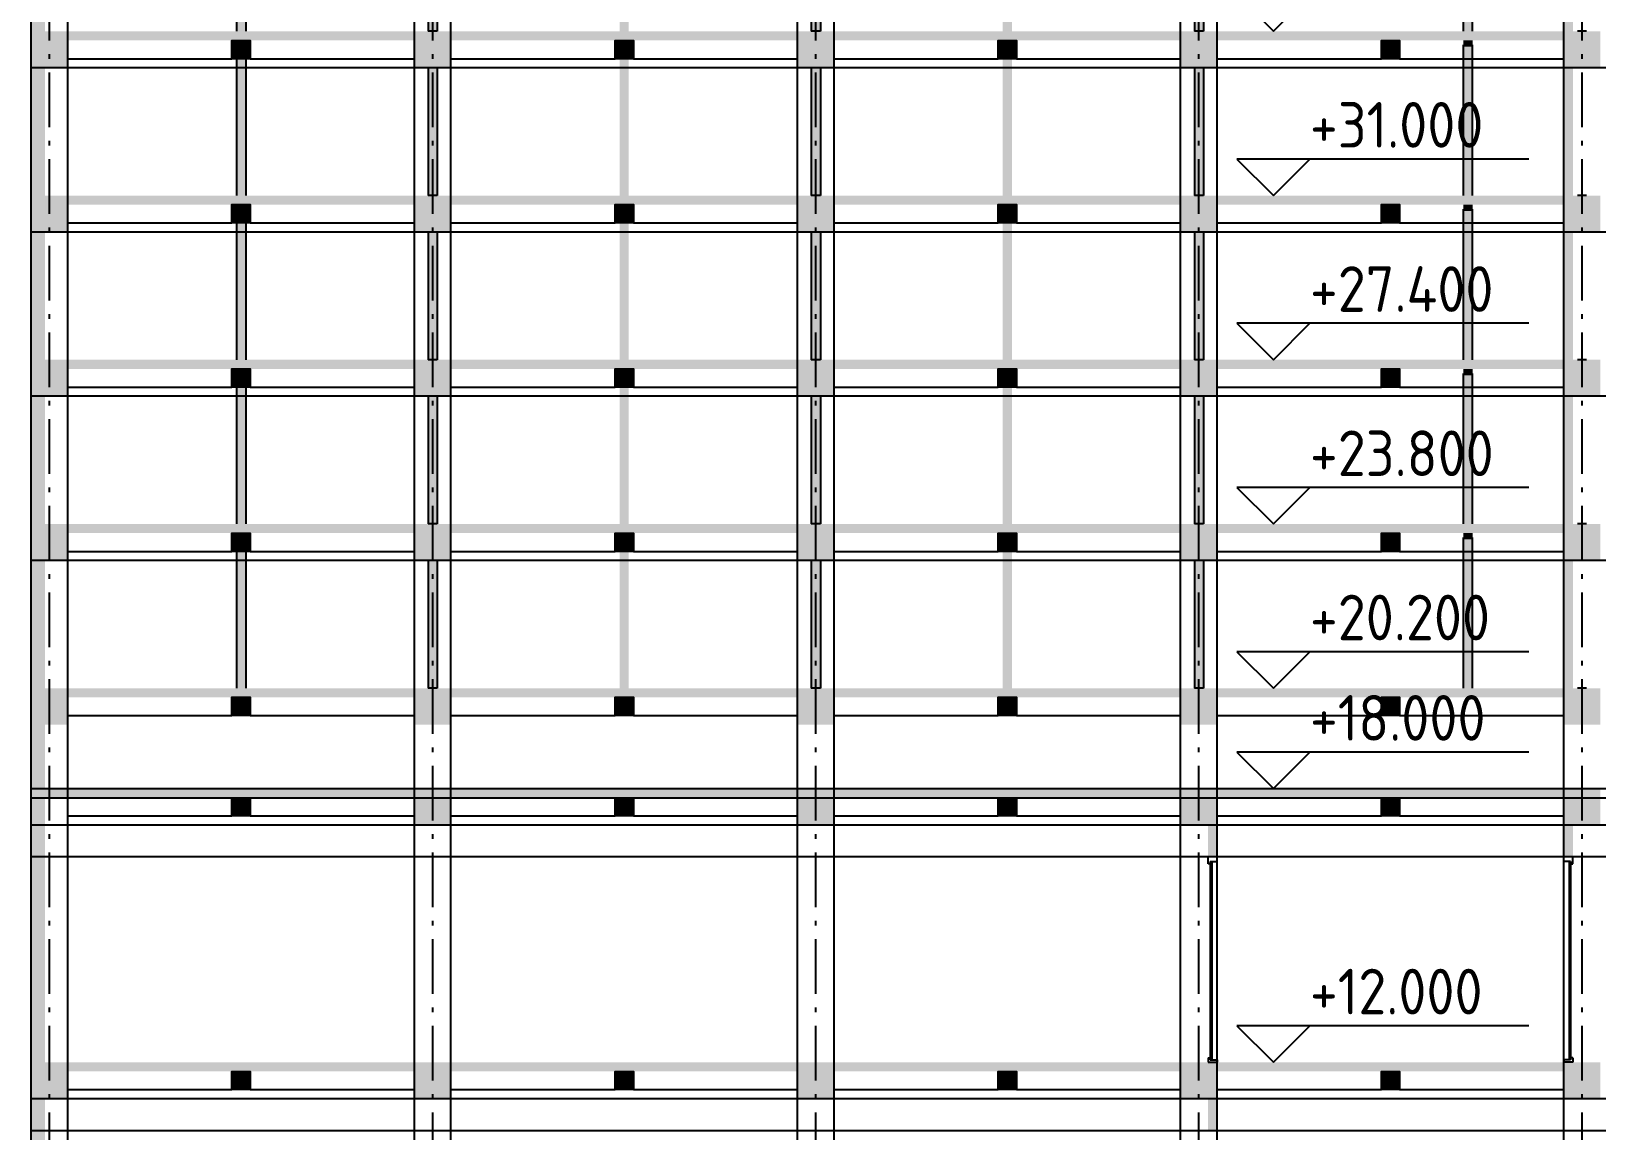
# Model space of a CAD drawing. Header units: inches. Extents: x -310 to 1074, y -19 to 138.
# Drawn here: x 182.26 to 216.58, y 10.5 to 34.6 of the extents above; entities that cross this region are included whole.
import ezdxf

# ---------------------------------------------------------------- set-up
doc = ezdxf.new("R2010")
doc.units = ezdxf.units.IN
doc.header["$MEASUREMENT"] = 0
doc.linetypes.add('ACAD_ISO10W100', pattern=[18, 12, -3, 0, -3])
for name, color, linetype in [('axis', 1, 'ACAD_ISO10W100'), ('column', 2, 'Continuous'), ('cutglass', 4, 'Continuous'), ('hatch', 11, 'Continuous'), ('oncut', 6, 'Continuous'), ('seeline', 214, 'Continuous'), ('text', 7, 'ACAD_ISO10W100')]:
    doc.layers.add(name, color=color, linetype=linetype)
doc.styles.add('Annotative', font='Arial.ttf')

msp = doc.modelspace()

# ---------------------------------------------------------------- hatches: boundary and pattern name
at = {"layer": 'hatch'}
h = msp.add_hatch(color=256, dxfattribs=at)
h.dxf.hatch_style = 1
h.paths.add_polyline_path([(182.5586, 77.8), (182.2586, 77.8), (182.2586, -9), (182.5586, -9)])
h = msp.add_hatch(color=256, dxfattribs=at)
h.dxf.hatch_style = 1
h.paths.add_polyline_path([(213.8586, 37.9), (213.6586, 37.9), (213.6586, 34.6), (213.8586, 34.6)])
h = msp.add_hatch(color=256, dxfattribs=at)
h.dxf.hatch_style = 1
h.paths.add_polyline_path([(186.9586, 37.6), (186.7586, 37.6), (186.7586, 34.6), (186.9586, 34.6)])
h = msp.add_hatch(color=256, dxfattribs=at)
h.dxf.hatch_style = 1
h.paths.add_polyline_path([(195.3586, 37.6), (195.1586, 37.6), (195.1586, 34.6), (195.3586, 34.6)])
h = msp.add_hatch(color=256, dxfattribs=at)
h.dxf.hatch_style = 1
h.paths.add_polyline_path([(203.7586, 37.6), (203.5586, 37.6), (203.5586, 34.6), (203.7586, 34.6)])
h = msp.add_hatch(color=256, dxfattribs=at)
h.dxf.hatch_style = 1
h.paths.add_polyline_path([(191.1586, 37.4), (190.9586, 37.4), (190.9586, 34.6), (191.1586, 34.6)])
h = msp.add_hatch(color=256, dxfattribs=at)
h.dxf.hatch_style = 1
h.paths.add_polyline_path([(199.5586, 37.4), (199.3586, 37.4), (199.3586, 34.6), (199.5586, 34.6)])
h = msp.add_hatch(color=256, dxfattribs=at)
h.dxf.hatch_style = 1
h.paths.add_polyline_path([(207.9586, 37.4), (207.7586, 37.4), (207.7586, 34.6), (207.9586, 34.6)])
h = msp.add_hatch(color=256, dxfattribs=at)
h.dxf.hatch_style = 1
h.paths.add_polyline_path([(216.0586, 37.4), (215.8586, 37.4), (215.8586, 34.6), (216.0586, 34.6)])
h = msp.add_hatch(color=256, dxfattribs=at)
h.dxf.hatch_style = 1
h.paths.add_polyline_path([(183.0586, 34.6), (182.2586, 34.6), (182.2586, 33.8), (183.0586, 33.8)])
h = msp.add_hatch(color=256, dxfattribs=at)
h.dxf.hatch_style = 1
h.paths.add_polyline_path([(190.6586, 34.6), (183.0586, 34.6), (183.0586, 34.4), (190.6586, 34.4)])
h = msp.add_hatch(color=256, dxfattribs=at)
h.dxf.hatch_style = 1
h.paths.add_polyline_path([(187.0586, 34.4), (186.6586, 34.4), (186.6586, 34), (187.0586, 34)])
h = msp.add_hatch(color=256, dxfattribs=at)
h.dxf.hatch_style = 1
h.paths.add_polyline_path([(191.4586, 34.6), (190.6586, 34.6), (190.6586, 33.8), (191.4586, 33.8)])
h = msp.add_hatch(color=256, dxfattribs=at)
h.dxf.hatch_style = 1
h.paths.add_polyline_path([(199.0586, 34.6), (191.4586, 34.6), (191.4586, 34.4), (199.0586, 34.4)])
h = msp.add_hatch(color=256, dxfattribs=at)
h.dxf.hatch_style = 1
h.paths.add_polyline_path([(195.4586, 34.4), (195.0586, 34.4), (195.0586, 34), (195.4586, 34)])
h = msp.add_hatch(color=256, dxfattribs=at)
h.dxf.hatch_style = 1
h.paths.add_polyline_path([(199.8586, 34.6), (199.0586, 34.6), (199.0586, 33.8), (199.8586, 33.8)])
h = msp.add_hatch(color=256, dxfattribs=at)
h.dxf.hatch_style = 1
h.paths.add_polyline_path([(207.4586, 34.6), (199.8586, 34.6), (199.8586, 34.4), (207.4586, 34.4)])
h = msp.add_hatch(color=256, dxfattribs=at)
h.dxf.hatch_style = 1
h.paths.add_polyline_path([(203.8586, 34.4), (203.4586, 34.4), (203.4586, 34), (203.8586, 34)])
h = msp.add_hatch(color=256, dxfattribs=at)
h.dxf.hatch_style = 1
h.paths.add_polyline_path([(208.2586, 34.6), (207.4586, 34.6), (207.4586, 33.8), (208.2586, 33.8)])
h = msp.add_hatch(color=256, dxfattribs=at)
h.dxf.hatch_style = 1
h.paths.add_polyline_path([(215.8586, 34.6), (208.2586, 34.6), (208.2586, 34.4), (215.8586, 34.4)])
h = msp.add_hatch(color=256, dxfattribs=at)
h.dxf.hatch_style = 1
h.paths.add_polyline_path([(212.2586, 34.4), (211.8586, 34.4), (211.8586, 34), (212.2586, 34)])
h = msp.add_hatch(color=256, dxfattribs=at)
h.dxf.hatch_style = 1
h.paths.add_polyline_path([(213.8586, 34.4), (213.6586, 34.4), (213.6586, 34.2611), (213.8586, 34.2611)])
h = msp.add_hatch(color=256, dxfattribs=at)
h.dxf.hatch_style = 1
h.paths.add_polyline_path([(216.6586, 34.6), (215.8586, 34.6), (215.8586, 33.8), (216.6586, 33.8)])
h = msp.add_hatch(color=256, dxfattribs=at)
h.dxf.hatch_style = 1
h.paths.add_polyline_path([(186.9586, 34), (186.7586, 34), (186.7586, 31), (186.9586, 31)])
h = msp.add_hatch(color=256, dxfattribs=at)
h.dxf.hatch_style = 1
h.paths.add_polyline_path([(195.3586, 34), (195.1586, 34), (195.1586, 31), (195.3586, 31)])
h = msp.add_hatch(color=256, dxfattribs=at)
h.dxf.hatch_style = 1
h.paths.add_polyline_path([(203.7586, 34), (203.5586, 34), (203.5586, 31), (203.7586, 31)])
h = msp.add_hatch(color=256, dxfattribs=at)
h.dxf.hatch_style = 1
h.paths.add_polyline_path([(213.8586, 34.3), (213.6586, 34.3), (213.6586, 31), (213.8586, 31)])
h = msp.add_hatch(color=256, dxfattribs=at)
h.dxf.hatch_style = 1
h.paths.add_polyline_path([(191.1586, 33.8), (190.9586, 33.8), (190.9586, 31), (191.1586, 31)])
h = msp.add_hatch(color=256, dxfattribs=at)
h.dxf.hatch_style = 1
h.paths.add_polyline_path([(199.5586, 33.8), (199.3586, 33.8), (199.3586, 31), (199.5586, 31)])
h = msp.add_hatch(color=256, dxfattribs=at)
h.dxf.hatch_style = 1
h.paths.add_polyline_path([(207.9586, 33.8), (207.7586, 33.8), (207.7586, 31), (207.9586, 31)])
h = msp.add_hatch(color=256, dxfattribs=at)
h.dxf.hatch_style = 1
h.paths.add_polyline_path([(216.0586, 33.8), (215.8586, 33.8), (215.8586, 31), (216.0586, 31)])
h = msp.add_hatch(color=256, dxfattribs=at)
h.dxf.hatch_style = 1
h.paths.add_polyline_path([(183.0586, 31), (182.2586, 31), (182.2586, 30.2), (183.0586, 30.2)])
h = msp.add_hatch(color=256, dxfattribs=at)
h.dxf.hatch_style = 1
h.paths.add_polyline_path([(190.6586, 31), (183.0586, 31), (183.0586, 30.8), (190.6586, 30.8)])
h = msp.add_hatch(color=256, dxfattribs=at)
h.dxf.hatch_style = 1
h.paths.add_polyline_path([(191.4586, 31), (190.6586, 31), (190.6586, 30.2), (191.4586, 30.2)])
h = msp.add_hatch(color=256, dxfattribs=at)
h.dxf.hatch_style = 1
h.paths.add_polyline_path([(199.0586, 31), (191.4586, 31), (191.4586, 30.8), (199.0586, 30.8)])
h = msp.add_hatch(color=256, dxfattribs=at)
h.dxf.hatch_style = 1
h.paths.add_polyline_path([(199.8586, 31), (199.0586, 31), (199.0586, 30.2), (199.8586, 30.2)])
h = msp.add_hatch(color=256, dxfattribs=at)
h.dxf.hatch_style = 1
h.paths.add_polyline_path([(207.4586, 31), (199.8586, 31), (199.8586, 30.8), (207.4586, 30.8)])
h = msp.add_hatch(color=256, dxfattribs=at)
h.dxf.hatch_style = 1
h.paths.add_polyline_path([(208.2586, 31), (207.4586, 31), (207.4586, 30.2), (208.2586, 30.2)])
h = msp.add_hatch(color=256, dxfattribs=at)
h.dxf.hatch_style = 1
h.paths.add_polyline_path([(215.8586, 31), (208.2586, 31), (208.2586, 30.8), (215.8586, 30.8)])
h = msp.add_hatch(color=256, dxfattribs=at)
h.dxf.hatch_style = 1
h.paths.add_polyline_path([(216.6586, 31), (215.8586, 31), (215.8586, 30.2), (216.6586, 30.2)])
h = msp.add_hatch(color=256, dxfattribs=at)
h.dxf.hatch_style = 1
h.paths.add_polyline_path([(187.0586, 30.8), (186.6586, 30.8), (186.6586, 30.4), (187.0586, 30.4)])
h = msp.add_hatch(color=256, dxfattribs=at)
h.dxf.hatch_style = 1
h.paths.add_polyline_path([(195.4586, 30.8), (195.0586, 30.8), (195.0586, 30.4), (195.4586, 30.4)])
h = msp.add_hatch(color=256, dxfattribs=at)
h.dxf.hatch_style = 1
h.paths.add_polyline_path([(203.8586, 30.8), (203.4586, 30.8), (203.4586, 30.4), (203.8586, 30.4)])
h = msp.add_hatch(color=256, dxfattribs=at)
h.dxf.hatch_style = 1
h.paths.add_polyline_path([(212.2586, 30.8), (211.8586, 30.8), (211.8586, 30.4), (212.2586, 30.4)])
h = msp.add_hatch(color=256, dxfattribs=at)
h.dxf.hatch_style = 1
h.paths.add_polyline_path([(213.8586, 30.8), (213.6586, 30.8), (213.6586, 30.6611), (213.8586, 30.6611)])
h = msp.add_hatch(color=256, dxfattribs=at)
h.dxf.hatch_style = 1
h.paths.add_polyline_path([(213.8586, 30.7), (213.6586, 30.7), (213.6586, 27.4), (213.8586, 27.4)])
h = msp.add_hatch(color=256, dxfattribs=at)
h.dxf.hatch_style = 1
h.paths.add_polyline_path([(186.9586, 30.4), (186.7586, 30.4), (186.7586, 27.4), (186.9586, 27.4)])
h = msp.add_hatch(color=256, dxfattribs=at)
h.dxf.hatch_style = 1
h.paths.add_polyline_path([(195.3586, 30.4), (195.1586, 30.4), (195.1586, 27.4), (195.3586, 27.4)])
h = msp.add_hatch(color=256, dxfattribs=at)
h.dxf.hatch_style = 1
h.paths.add_polyline_path([(203.7586, 30.4), (203.5586, 30.4), (203.5586, 27.4), (203.7586, 27.4)])
h = msp.add_hatch(color=256, dxfattribs=at)
h.dxf.hatch_style = 1
h.paths.add_polyline_path([(191.1586, 30.2), (190.9586, 30.2), (190.9586, 27.4), (191.1586, 27.4)])
h = msp.add_hatch(color=256, dxfattribs=at)
h.dxf.hatch_style = 1
h.paths.add_polyline_path([(199.5586, 30.2), (199.3586, 30.2), (199.3586, 27.4), (199.5586, 27.4)])
h = msp.add_hatch(color=256, dxfattribs=at)
h.dxf.hatch_style = 1
h.paths.add_polyline_path([(207.9586, 30.2), (207.7586, 30.2), (207.7586, 27.4), (207.9586, 27.4)])
h = msp.add_hatch(color=256, dxfattribs=at)
h.dxf.hatch_style = 1
h.paths.add_polyline_path([(216.0586, 30.2), (215.8586, 30.2), (215.8586, 27.4), (216.0586, 27.4)])
h = msp.add_hatch(color=256, dxfattribs=at)
h.dxf.hatch_style = 1
h.paths.add_polyline_path([(183.0586, 27.4), (182.2586, 27.4), (182.2586, 26.6), (183.0586, 26.6)])
h = msp.add_hatch(color=256, dxfattribs=at)
h.dxf.hatch_style = 1
h.paths.add_polyline_path([(190.6586, 27.4), (183.0586, 27.4), (183.0586, 27.2), (190.6586, 27.2)])
h = msp.add_hatch(color=256, dxfattribs=at)
h.dxf.hatch_style = 1
h.paths.add_polyline_path([(187.0586, 27.2), (186.6586, 27.2), (186.6586, 26.8), (187.0586, 26.8)])
h = msp.add_hatch(color=256, dxfattribs=at)
h.dxf.hatch_style = 1
h.paths.add_polyline_path([(191.4586, 27.4), (190.6586, 27.4), (190.6586, 26.6), (191.4586, 26.6)])
h = msp.add_hatch(color=256, dxfattribs=at)
h.dxf.hatch_style = 1
h.paths.add_polyline_path([(199.0586, 27.4), (191.4586, 27.4), (191.4586, 27.2), (199.0586, 27.2)])
h = msp.add_hatch(color=256, dxfattribs=at)
h.dxf.hatch_style = 1
h.paths.add_polyline_path([(195.4586, 27.2), (195.0586, 27.2), (195.0586, 26.8), (195.4586, 26.8)])
h = msp.add_hatch(color=256, dxfattribs=at)
h.dxf.hatch_style = 1
h.paths.add_polyline_path([(199.8586, 27.4), (199.0586, 27.4), (199.0586, 26.6), (199.8586, 26.6)])
h = msp.add_hatch(color=256, dxfattribs=at)
h.dxf.hatch_style = 1
h.paths.add_polyline_path([(207.4586, 27.4), (199.8586, 27.4), (199.8586, 27.2), (207.4586, 27.2)])
h = msp.add_hatch(color=256, dxfattribs=at)
h.dxf.hatch_style = 1
h.paths.add_polyline_path([(203.8586, 27.2), (203.4586, 27.2), (203.4586, 26.8), (203.8586, 26.8)])
h = msp.add_hatch(color=256, dxfattribs=at)
h.dxf.hatch_style = 1
h.paths.add_polyline_path([(208.2586, 27.4), (207.4586, 27.4), (207.4586, 26.6), (208.2586, 26.6)])
h = msp.add_hatch(color=256, dxfattribs=at)
h.dxf.hatch_style = 1
h.paths.add_polyline_path([(215.8586, 27.4), (208.2586, 27.4), (208.2586, 27.2), (215.8586, 27.2)])
h = msp.add_hatch(color=256, dxfattribs=at)
h.dxf.hatch_style = 1
h.paths.add_polyline_path([(212.2586, 27.2), (211.8586, 27.2), (211.8586, 26.8), (212.2586, 26.8)])
h = msp.add_hatch(color=256, dxfattribs=at)
h.dxf.hatch_style = 1
h.paths.add_polyline_path([(213.8586, 27.2), (213.6586, 27.2), (213.6586, 27.0611), (213.8586, 27.0611)])
h = msp.add_hatch(color=256, dxfattribs=at)
h.dxf.hatch_style = 1
h.paths.add_polyline_path([(216.6586, 27.4), (215.8586, 27.4), (215.8586, 26.6), (216.6586, 26.6)])
h = msp.add_hatch(color=256, dxfattribs=at)
h.dxf.hatch_style = 1
h.paths.add_polyline_path([(186.9586, 26.8), (186.7586, 26.8), (186.7586, 23.8), (186.9586, 23.8)])
h = msp.add_hatch(color=256, dxfattribs=at)
h.dxf.hatch_style = 1
h.paths.add_polyline_path([(195.3586, 26.8), (195.1586, 26.8), (195.1586, 23.8), (195.3586, 23.8)])
h = msp.add_hatch(color=256, dxfattribs=at)
h.dxf.hatch_style = 1
h.paths.add_polyline_path([(203.7586, 26.8), (203.5586, 26.8), (203.5586, 23.8), (203.7586, 23.8)])
h = msp.add_hatch(color=256, dxfattribs=at)
h.dxf.hatch_style = 1
h.paths.add_polyline_path([(213.8586, 27.1), (213.6586, 27.1), (213.6586, 23.8), (213.8586, 23.8)])
h = msp.add_hatch(color=256, dxfattribs=at)
h.dxf.hatch_style = 1
h.paths.add_polyline_path([(191.1586, 26.6), (190.9586, 26.6), (190.9586, 23.8), (191.1586, 23.8)])
h = msp.add_hatch(color=256, dxfattribs=at)
h.dxf.hatch_style = 1
h.paths.add_polyline_path([(199.5586, 26.6), (199.3586, 26.6), (199.3586, 23.8), (199.5586, 23.8)])
h = msp.add_hatch(color=256, dxfattribs=at)
h.dxf.hatch_style = 1
h.paths.add_polyline_path([(207.9586, 26.6), (207.7586, 26.6), (207.7586, 23.8), (207.9586, 23.8)])
h = msp.add_hatch(color=256, dxfattribs=at)
h.dxf.hatch_style = 1
h.paths.add_polyline_path([(216.0586, 26.6), (215.8586, 26.6), (215.8586, 23.8), (216.0586, 23.8)])
h = msp.add_hatch(color=256, dxfattribs=at)
h.dxf.hatch_style = 1
h.paths.add_polyline_path([(183.0586, 23.8), (182.2586, 23.8), (182.2586, 23), (183.0586, 23)])
h = msp.add_hatch(color=256, dxfattribs=at)
h.dxf.hatch_style = 1
h.paths.add_polyline_path([(190.6586, 23.8), (183.0586, 23.8), (183.0586, 23.6), (190.6586, 23.6)])
h = msp.add_hatch(color=256, dxfattribs=at)
h.dxf.hatch_style = 1
h.paths.add_polyline_path([(191.4586, 23.8), (190.6586, 23.8), (190.6586, 23), (191.4586, 23)])
h = msp.add_hatch(color=256, dxfattribs=at)
h.dxf.hatch_style = 1
h.paths.add_polyline_path([(199.0586, 23.8), (191.4586, 23.8), (191.4586, 23.6), (199.0586, 23.6)])
h = msp.add_hatch(color=256, dxfattribs=at)
h.dxf.hatch_style = 1
h.paths.add_polyline_path([(199.8586, 23.8), (199.0586, 23.8), (199.0586, 23), (199.8586, 23)])
h = msp.add_hatch(color=256, dxfattribs=at)
h.dxf.hatch_style = 1
h.paths.add_polyline_path([(207.4586, 23.8), (199.8586, 23.8), (199.8586, 23.6), (207.4586, 23.6)])
h = msp.add_hatch(color=256, dxfattribs=at)
h.dxf.hatch_style = 1
h.paths.add_polyline_path([(208.2586, 23.8), (207.4586, 23.8), (207.4586, 23), (208.2586, 23)])
h = msp.add_hatch(color=256, dxfattribs=at)
h.dxf.hatch_style = 1
h.paths.add_polyline_path([(215.8586, 23.8), (208.2586, 23.8), (208.2586, 23.6), (215.8586, 23.6)])
h = msp.add_hatch(color=256, dxfattribs=at)
h.dxf.hatch_style = 1
h.paths.add_polyline_path([(216.6586, 23.8), (215.8586, 23.8), (215.8586, 23), (216.6586, 23)])
h = msp.add_hatch(color=256, dxfattribs=at)
h.dxf.hatch_style = 1
h.paths.add_polyline_path([(187.0586, 23.6), (186.6586, 23.6), (186.6586, 23.2), (187.0586, 23.2)])
h = msp.add_hatch(color=256, dxfattribs=at)
h.dxf.hatch_style = 1
h.paths.add_polyline_path([(195.4586, 23.6), (195.0586, 23.6), (195.0586, 23.2), (195.4586, 23.2)])
h = msp.add_hatch(color=256, dxfattribs=at)
h.dxf.hatch_style = 1
h.paths.add_polyline_path([(203.8586, 23.6), (203.4586, 23.6), (203.4586, 23.2), (203.8586, 23.2)])
h = msp.add_hatch(color=256, dxfattribs=at)
h.dxf.hatch_style = 1
h.paths.add_polyline_path([(212.2586, 23.6), (211.8586, 23.6), (211.8586, 23.2), (212.2586, 23.2)])
h = msp.add_hatch(color=256, dxfattribs=at)
h.dxf.hatch_style = 1
h.paths.add_polyline_path([(213.8586, 23.6), (213.6586, 23.6), (213.6586, 23.4611), (213.8586, 23.4611)])
h = msp.add_hatch(color=256, dxfattribs=at)
h.dxf.hatch_style = 1
h.paths.add_polyline_path([(213.8586, 23.5), (213.6586, 23.5), (213.6586, 20.2), (213.8586, 20.2)])
h = msp.add_hatch(color=256, dxfattribs=at)
h.dxf.hatch_style = 1
h.paths.add_polyline_path([(186.9586, 23.2), (186.7586, 23.2), (186.7586, 20.2), (186.9586, 20.2)])
h = msp.add_hatch(color=256, dxfattribs=at)
h.dxf.hatch_style = 1
h.paths.add_polyline_path([(191.1586, 23), (190.9586, 23), (190.9586, 20.2), (191.1586, 20.2)])
h = msp.add_hatch(color=256, dxfattribs=at)
h.dxf.hatch_style = 1
h.paths.add_polyline_path([(195.3586, 23.2), (195.1586, 23.2), (195.1586, 20.2), (195.3586, 20.2)])
h = msp.add_hatch(color=256, dxfattribs=at)
h.dxf.hatch_style = 1
h.paths.add_polyline_path([(199.5586, 23), (199.3586, 23), (199.3586, 20.2), (199.5586, 20.2)])
h = msp.add_hatch(color=256, dxfattribs=at)
h.dxf.hatch_style = 1
h.paths.add_polyline_path([(203.7586, 23.2), (203.5586, 23.2), (203.5586, 20.2), (203.7586, 20.2)])
h = msp.add_hatch(color=256, dxfattribs=at)
h.dxf.hatch_style = 1
h.paths.add_polyline_path([(207.9586, 23), (207.7586, 23), (207.7586, 20.2), (207.9586, 20.2)])
h = msp.add_hatch(color=256, dxfattribs=at)
h.dxf.hatch_style = 1
h.paths.add_polyline_path([(216.0586, 23), (215.8586, 23), (215.8586, 20.2), (216.0586, 20.2)])
h = msp.add_hatch(color=256, dxfattribs=at)
h.dxf.hatch_style = 1
h.paths.add_polyline_path([(183.0586, 20.2), (182.2586, 20.2), (182.2586, 19.4), (183.0586, 19.4)])
h = msp.add_hatch(color=256, dxfattribs=at)
h.dxf.hatch_style = 1
h.paths.add_polyline_path([(190.6586, 20.2), (183.0586, 20.2), (183.0586, 20), (190.6586, 20)])
h = msp.add_hatch(color=256, dxfattribs=at)
h.dxf.hatch_style = 1
h.paths.add_polyline_path([(187.0586, 20), (186.6586, 20), (186.6586, 19.6), (187.0586, 19.6)])
h = msp.add_hatch(color=256, dxfattribs=at)
h.dxf.hatch_style = 1
h.paths.add_polyline_path([(191.4586, 20.2), (190.6586, 20.2), (190.6586, 19.4), (191.4586, 19.4)])
h = msp.add_hatch(color=256, dxfattribs=at)
h.dxf.hatch_style = 1
h.paths.add_polyline_path([(199.0586, 20.2), (191.4586, 20.2), (191.4586, 20), (199.0586, 20)])
h = msp.add_hatch(color=256, dxfattribs=at)
h.dxf.hatch_style = 1
h.paths.add_polyline_path([(195.4586, 20), (195.0586, 20), (195.0586, 19.6), (195.4586, 19.6)])
h = msp.add_hatch(color=256, dxfattribs=at)
h.dxf.hatch_style = 1
h.paths.add_polyline_path([(199.8586, 20.2), (199.0586, 20.2), (199.0586, 19.4), (199.8586, 19.4)])
h = msp.add_hatch(color=256, dxfattribs=at)
h.dxf.hatch_style = 1
h.paths.add_polyline_path([(207.4586, 20.2), (199.8586, 20.2), (199.8586, 20), (207.4586, 20)])
h = msp.add_hatch(color=256, dxfattribs=at)
h.dxf.hatch_style = 1
h.paths.add_polyline_path([(203.8586, 20), (203.4586, 20), (203.4586, 19.6), (203.8586, 19.6)])
h = msp.add_hatch(color=256, dxfattribs=at)
h.dxf.hatch_style = 1
h.paths.add_polyline_path([(208.2586, 20.2), (207.4586, 20.2), (207.4586, 19.4), (208.2586, 19.4)])
h = msp.add_hatch(color=256, dxfattribs=at)
h.dxf.hatch_style = 1
h.paths.add_polyline_path([(215.8586, 20.2), (208.2586, 20.2), (208.2586, 20), (215.8586, 20)])
h = msp.add_hatch(color=256, dxfattribs=at)
h.dxf.hatch_style = 1
h.paths.add_polyline_path([(212.2586, 20), (211.8586, 20), (211.8586, 19.6), (212.2586, 19.6)])
h = msp.add_hatch(color=256, dxfattribs=at)
h.dxf.hatch_style = 1
h.paths.add_polyline_path([(216.6586, 20.2), (215.8586, 20.2), (215.8586, 19.4), (216.6586, 19.4)])
h = msp.add_hatch(color=256, dxfattribs=at)
h.dxf.hatch_style = 1
h.paths.add_polyline_path([(182.2586, 17.8), (183.0586, 17.8), (183.0586, 18), (182.2586, 18)])
h = msp.add_hatch(color=256, dxfattribs=at)
h.dxf.hatch_style = 1
h.paths.add_polyline_path([(190.6586, 18), (183.0586, 18), (183.0586, 17.8), (190.6586, 17.8)])
h = msp.add_hatch(color=256, dxfattribs=at)
h.dxf.hatch_style = 1
h.paths.add_polyline_path([(191.4586, 18), (190.6586, 18), (190.6586, 17.2), (191.4586, 17.2)])
h = msp.add_hatch(color=256, dxfattribs=at)
h.dxf.hatch_style = 1
h.paths.add_polyline_path([(191.4586, 18), (191.4586, 17.8), (199.0586, 17.8), (199.0586, 18)])
h = msp.add_hatch(color=256, dxfattribs=at)
h.dxf.hatch_style = 1
h.paths.add_polyline_path([(199.8586, 18), (199.0586, 18), (199.0586, 17.2), (199.8586, 17.2)])
h = msp.add_hatch(color=256, dxfattribs=at)
h.dxf.hatch_style = 1
h.paths.add_polyline_path([(207.4586, 18), (199.8586, 18), (199.8586, 17.8), (207.4586, 17.8)])
h = msp.add_hatch(color=256, dxfattribs=at)
h.dxf.hatch_style = 1
h.paths.add_polyline_path([(208.2586, 18), (207.4586, 18), (207.4586, 17.2), (208.2586, 17.2)])
h = msp.add_hatch(color=256, dxfattribs=at)
h.dxf.hatch_style = 1
h.paths.add_polyline_path([(215.8586, 18), (208.2586, 18), (208.2586, 17.8), (215.8586, 17.8)])
h = msp.add_hatch(color=256, dxfattribs=at)
h.dxf.hatch_style = 1
h.paths.add_polyline_path([(216.6586, 18), (215.8586, 18), (215.8586, 17.2), (216.6586, 17.2)])
h = msp.add_hatch(color=256, dxfattribs=at)
h.dxf.hatch_style = 1
h.paths.add_polyline_path([(187.0586, 17.8), (186.6586, 17.8), (186.6586, 17.4), (187.0586, 17.4)])
h = msp.add_hatch(color=256, dxfattribs=at)
h.dxf.hatch_style = 1
h.paths.add_polyline_path([(195.4586, 17.8), (195.0586, 17.8), (195.0586, 17.4), (195.4586, 17.4)])
h = msp.add_hatch(color=256, dxfattribs=at)
h.dxf.hatch_style = 1
h.paths.add_polyline_path([(203.8586, 17.8), (203.4586, 17.8), (203.4586, 17.4), (203.8586, 17.4)])
h = msp.add_hatch(color=256, dxfattribs=at)
h.dxf.hatch_style = 1
h.paths.add_polyline_path([(208.0586, 17.8), (208.2586, 17.8), (208.2586, 16.5), (208.0586, 16.5)])
h = msp.add_hatch(color=256, dxfattribs=at)
h.dxf.hatch_style = 1
h.paths.add_polyline_path([(212.2586, 17.8), (211.8586, 17.8), (211.8586, 17.4), (212.2586, 17.4)])
h = msp.add_hatch(color=256, dxfattribs=at)
h.dxf.hatch_style = 1
h.paths.add_polyline_path([(216.0586, 17.8), (215.8586, 17.8), (215.8586, 16.5), (216.0586, 16.5)])
h = msp.add_hatch(color=256, dxfattribs=at)
h.dxf.hatch_style = 1
h.paths.add_polyline_path([(183.0586, 12), (182.2586, 12), (182.2586, 11.2), (183.0586, 11.2)])
h = msp.add_hatch(color=256, dxfattribs=at)
h.dxf.hatch_style = 1
h.paths.add_polyline_path([(190.6586, 12), (183.0586, 12), (183.0586, 11.8), (190.6586, 11.8)])
h = msp.add_hatch(color=256, dxfattribs=at)
h.dxf.hatch_style = 1
h.paths.add_polyline_path([(187.0586, 11.8), (186.6586, 11.8), (186.6586, 11.4), (187.0586, 11.4)])
h = msp.add_hatch(color=256, dxfattribs=at)
h.dxf.hatch_style = 1
h.paths.add_polyline_path([(191.4586, 12), (190.6586, 12), (190.6586, 11.2), (191.4586, 11.2)])
h = msp.add_hatch(color=256, dxfattribs=at)
h.dxf.hatch_style = 1
h.paths.add_polyline_path([(199.0586, 12), (191.4586, 12), (191.4586, 11.8), (199.0586, 11.8)])
h = msp.add_hatch(color=256, dxfattribs=at)
h.dxf.hatch_style = 1
h.paths.add_polyline_path([(195.4586, 11.8), (195.0586, 11.8), (195.0586, 11.4), (195.4586, 11.4)])
h = msp.add_hatch(color=256, dxfattribs=at)
h.dxf.hatch_style = 1
h.paths.add_polyline_path([(199.8586, 12), (199.0586, 12), (199.0586, 11.2), (199.8586, 11.2)])
h = msp.add_hatch(color=256, dxfattribs=at)
h.dxf.hatch_style = 1
h.paths.add_polyline_path([(207.4586, 12), (199.8586, 12), (199.8586, 11.8), (207.4586, 11.8)])
h = msp.add_hatch(color=256, dxfattribs=at)
h.dxf.hatch_style = 1
h.paths.add_polyline_path([(203.8586, 11.8), (203.4586, 11.8), (203.4586, 11.4), (203.8586, 11.4)])
h = msp.add_hatch(color=256, dxfattribs=at)
h.dxf.hatch_style = 1
h.paths.add_polyline_path([(208.2586, 12), (207.4586, 12), (207.4586, 11.2), (208.2586, 11.2)])
h = msp.add_hatch(color=256, dxfattribs=at)
h.dxf.hatch_style = 1
h.paths.add_polyline_path([(208.0586, 11.8), (208.2586, 11.8), (208.2586, 10.5), (208.0586, 10.5)])
h = msp.add_hatch(color=256, dxfattribs=at)
h.dxf.hatch_style = 1
h.paths.add_polyline_path([(215.8586, 12), (208.2586, 12), (208.2586, 11.8), (215.8586, 11.8)])
h = msp.add_hatch(color=256, dxfattribs=at)
h.dxf.hatch_style = 1
h.paths.add_polyline_path([(212.2586, 11.8), (211.8586, 11.8), (211.8586, 11.4), (212.2586, 11.4)])
h = msp.add_hatch(color=256, dxfattribs=at)
h.dxf.hatch_style = 1
h.paths.add_polyline_path([(216.6586, 12), (215.8586, 12), (215.8586, 11.2), (216.6586, 11.2)])

# ---------------------------------------------------------------- linework, layer by layer
at = {"layer": 'axis', "ltscale": 0.1}
for p, q in [((182.6586, -15), (182.6586, 77.8)), ((191.0586, -15), (191.0586, 77.8)), ((199.4586, -15), (199.4586, 77.8)), ((207.8586, -15), (207.8586, 77.8)), ((216.2586, -15), (216.2586, 77.8)), ((182.6586, 18), (249.8586, 18))]:
    msp.add_line(p, q, dxfattribs=at)
at = {"layer": 'column'}
for p, q in [((182.2586, -9), (182.2586, 77.8)), ((183.0586, -9), (183.0586, 77.8)), ((190.6586, -9), (190.6586, 77.8)), ((191.4586, -9), (191.4586, 77.8)), ((199.0586, -9), (199.0586, 77.8)), ((199.8586, -9), (199.8586, 77.8)), ((207.4586, -9), (207.4586, 77.8)), ((208.2586, -9), (208.2586, 77.8)), ((215.8586, -9), (215.8586, 77.8))]:
    msp.add_line(p, q, dxfattribs=at)
at = {"layer": 'cutglass'}
for p, q in [((208.1086, 16.4), (208.1086, 12.05)), ((208.1386, 16.4), (208.1386, 12.05)), ((215.9786, 16.4), (215.9786, 12.05)), ((216.0086, 16.4), (216.0086, 12.05))]:
    msp.add_line(p, q, dxfattribs=at)
at = {"layer": 'oncut'}
for p, q in [((213.6586, 34.6), (213.6586, 37.9)), ((213.8586, 34.6), (213.8586, 37.9)), ((186.7586, 37.6), (186.7586, 34.6)), ((186.9586, 37.6), (186.9586, 34.6)), ((190.9586, 37.4), (190.9586, 34.6)), ((191.1586, 37.4), (191.1586, 34.6)), ((199.3586, 37.4), (199.3586, 34.6)), ((199.5586, 37.4), (199.5586, 34.6)), ((207.7586, 37.4), (207.7586, 34.6)), ((207.9586, 37.4), (207.9586, 34.6)), ((191.1586, 34.6), (190.9586, 34.6)), ((191.1586, 34.6), (190.9586, 34.6)), ((191.1586, 34.6), (190.9586, 34.6)), ((199.5586, 34.6), (199.3586, 34.6)), ((199.5586, 34.6), (199.3586, 34.6)), ((199.5586, 34.6), (199.3586, 34.6)), ((207.9586, 34.6), (207.7586, 34.6)), ((207.9586, 34.6), (207.7586, 34.6)), ((207.9586, 34.6), (207.7586, 34.6)), ((216.3586, 34.6), (216.1586, 34.6)), ((216.3586, 34.6), (216.1586, 34.6)), ((216.3586, 34.6), (216.1586, 34.6)), ((186.7586, 34), (186.7586, 31)), ((186.9586, 34), (186.9586, 31)), ((213.6586, 31), (213.6586, 34.3)), ((213.8586, 31), (213.8586, 34.3)), ((224.8586, 33.8), (182.2586, 33.8)), ((190.9586, 33.8), (190.9586, 31)), ((191.1586, 33.8), (190.9586, 33.8)), ((191.1586, 33.8), (191.1586, 31)), ((199.5586, 33.8), (199.3586, 33.8)), ((199.3586, 33.8), (199.3586, 31)), ((199.5586, 33.8), (199.5586, 31)), ((207.9586, 33.8), (207.7586, 33.8)), ((207.7586, 33.8), (207.7586, 31)), ((207.9586, 33.8), (207.9586, 31)), ((216.3586, 33.8), (216.1586, 33.8)), ((191.1586, 31), (190.9586, 31)), ((191.1586, 31), (190.9586, 31)), ((191.1586, 31), (190.9586, 31)), ((199.5586, 31), (199.3586, 31)), ((199.5586, 31), (199.3586, 31)), ((199.5586, 31), (199.3586, 31)), ((207.9586, 31), (207.7586, 31)), ((207.9586, 31), (207.7586, 31)), ((207.9586, 31), (207.7586, 31)), ((216.3586, 31), (216.1586, 31)), ((216.3586, 31), (216.1586, 31)), ((216.3586, 31), (216.1586, 31)), ((213.6586, 27.4), (213.6586, 30.7)), ((213.8586, 27.4), (213.8586, 30.7)), ((186.7586, 30.4), (186.7586, 27.4)), ((186.9586, 30.4), (186.9586, 27.4)), ((224.8586, 30.2), (182.2586, 30.2)), ((190.9586, 30.2), (190.9586, 27.4)), ((191.1586, 30.2), (190.9586, 30.2)), ((191.1586, 30.2), (191.1586, 27.4)), ((199.5586, 30.2), (199.3586, 30.2)), ((199.3586, 30.2), (199.3586, 27.4)), ((199.5586, 30.2), (199.5586, 27.4)), ((207.9586, 30.2), (207.7586, 30.2)), ((207.7586, 30.2), (207.7586, 27.4)), ((207.9586, 30.2), (207.9586, 27.4)), ((216.3586, 30.2), (216.1586, 30.2)), ((191.1586, 27.4), (190.9586, 27.4)), ((191.1586, 27.4), (190.9586, 27.4)), ((191.1586, 27.4), (190.9586, 27.4)), ((199.5586, 27.4), (199.3586, 27.4)), ((199.5586, 27.4), (199.3586, 27.4)), ((199.5586, 27.4), (199.3586, 27.4)), ((207.9586, 27.4), (207.7586, 27.4)), ((207.9586, 27.4), (207.7586, 27.4)), ((207.9586, 27.4), (207.7586, 27.4)), ((216.3586, 27.4), (216.1586, 27.4)), ((216.3586, 27.4), (216.1586, 27.4)), ((216.3586, 27.4), (216.1586, 27.4)), ((186.7586, 26.8), (186.7586, 23.8)), ((186.9586, 26.8), (186.9586, 23.8)), ((213.6586, 23.8), (213.6586, 27.1)), ((213.8586, 23.8), (213.8586, 27.1)), ((224.8586, 26.6), (182.2586, 26.6)), ((190.9586, 26.6), (190.9586, 23.8)), ((191.1586, 26.6), (190.9586, 26.6)), ((191.1586, 26.6), (191.1586, 23.8)), ((199.5586, 26.6), (199.3586, 26.6)), ((199.3586, 26.6), (199.3586, 23.8)), ((199.5586, 26.6), (199.5586, 23.8)), ((207.9586, 26.6), (207.7586, 26.6)), ((207.7586, 26.6), (207.7586, 23.8)), ((207.9586, 26.6), (207.9586, 23.8)), ((216.3586, 26.6), (216.1586, 26.6)), ((191.1586, 23.8), (190.9586, 23.8)), ((191.1586, 23.8), (190.9586, 23.8)), ((199.5586, 23.8), (199.3586, 23.8)), ((199.5586, 23.8), (199.3586, 23.8)), ((207.9586, 23.8), (207.7586, 23.8)), ((207.9586, 23.8), (207.7586, 23.8)), ((216.3586, 23.8), (216.1586, 23.8)), ((216.3586, 23.8), (216.1586, 23.8)), ((213.6586, 20.2), (213.6586, 23.5)), ((213.8586, 20.2), (213.8586, 23.5)), ((224.8586, 23), (182.2586, 23)), ((186.7586, 23.2), (186.7586, 20.2)), ((186.9586, 23.2), (186.9586, 20.2)), ((190.9586, 23), (190.9586, 20.2)), ((191.1586, 23), (190.9586, 23)), ((191.1586, 23), (191.1586, 20.2)), ((199.5586, 23), (199.3586, 23)), ((199.3586, 23), (199.3586, 20.2)), ((199.5586, 23), (199.5586, 20.2)), ((207.9586, 23), (207.7586, 23)), ((207.7586, 23), (207.7586, 20.2)), ((207.9586, 23), (207.9586, 20.2)), ((216.3586, 23), (216.1586, 23)), ((191.1586, 20.2), (190.9586, 20.2)), ((199.5586, 20.2), (199.3586, 20.2)), ((207.9586, 20.2), (207.7586, 20.2)), ((216.3586, 20.2), (216.1586, 20.2)), ((182.2586, 18), (250.2586, 18)), ((182.2586, 17.8), (250.2586, 17.8)), ((250.2586, 16.5), (182.2586, 16.5)), ((208.0586, 16.35), (208.0586, 16.5)), ((208.2586, 16.4), (208.2586, 16.5)), ((215.8586, 16.4), (215.8586, 16.5)), ((216.0586, 16.35), (216.0586, 16.5)), ((208.1086, 16.35), (208.0586, 16.35)), ((208.1086, 16.4), (208.1086, 16.35)), ((208.1086, 16.4), (208.2586, 16.4)), ((216.0086, 16.4), (215.8586, 16.4)), ((216.0086, 16.4), (216.0086, 16.35)), ((216.0086, 16.35), (216.0586, 16.35)), ((208.0586, 12.1), (208.1086, 12.1)), ((208.0586, 12.1), (208.0586, 12)), ((208.1086, 12.1), (208.1086, 12.05)), ((208.1086, 12.05), (208.2586, 12.05)), ((208.2586, 12.05), (208.2586, 12)), ((216.0086, 12.05), (215.8586, 12.05)), ((215.8586, 12.05), (215.8586, 12)), ((216.0586, 12.1), (216.0086, 12.1)), ((216.0086, 12.1), (216.0086, 12.05)), ((216.0586, 12.1), (216.0586, 12)), ((208.0586, 12), (208.2586, 12)), ((216.0586, 12), (215.8586, 12)), ((225.0586, 10.5), (182.2586, 10.5))]:
    msp.add_line(p, q, dxfattribs=at)
for points in [[(187.0586, 34), (186.6586, 34), (186.6586, 34.4), (187.0586, 34.4)], [(195.4586, 34), (195.0586, 34), (195.0586, 34.4), (195.4586, 34.4)], [(203.8586, 34), (203.4586, 34), (203.4586, 34.4), (203.8586, 34.4)], [(212.2586, 34), (211.8586, 34), (211.8586, 34.4), (212.2586, 34.4)], [(187.0586, 30.4), (186.6586, 30.4), (186.6586, 30.8), (187.0586, 30.8)], [(195.4586, 30.4), (195.0586, 30.4), (195.0586, 30.8), (195.4586, 30.8)], [(203.8586, 30.4), (203.4586, 30.4), (203.4586, 30.8), (203.8586, 30.8)], [(212.2586, 30.4), (211.8586, 30.4), (211.8586, 30.8), (212.2586, 30.8)], [(187.0586, 26.8), (186.6586, 26.8), (186.6586, 27.2), (187.0586, 27.2)], [(195.4586, 26.8), (195.0586, 26.8), (195.0586, 27.2), (195.4586, 27.2)], [(203.8586, 26.8), (203.4586, 26.8), (203.4586, 27.2), (203.8586, 27.2)], [(212.2586, 26.8), (211.8586, 26.8), (211.8586, 27.2), (212.2586, 27.2)], [(187.0586, 23.2), (186.6586, 23.2), (186.6586, 23.6), (187.0586, 23.6)], [(195.4586, 23.2), (195.0586, 23.2), (195.0586, 23.6), (195.4586, 23.6)], [(203.8586, 23.2), (203.4586, 23.2), (203.4586, 23.6), (203.8586, 23.6)], [(212.2586, 23.2), (211.8586, 23.2), (211.8586, 23.6), (212.2586, 23.6)], [(187.0586, 19.6), (186.6586, 19.6), (186.6586, 20), (187.0586, 20)], [(195.4586, 19.6), (195.0586, 19.6), (195.0586, 20), (195.4586, 20)], [(203.8586, 19.6), (203.4586, 19.6), (203.4586, 20), (203.8586, 20)], [(212.2586, 19.6), (211.8586, 19.6), (211.8586, 20), (212.2586, 20)], [(187.0586, 17.4), (186.6586, 17.4), (186.6586, 17.8), (187.0586, 17.8)], [(195.4586, 17.4), (195.0586, 17.4), (195.0586, 17.8), (195.4586, 17.8)], [(203.8586, 17.4), (203.4586, 17.4), (203.4586, 17.8), (203.8586, 17.8)], [(212.2586, 17.4), (211.8586, 17.4), (211.8586, 17.8), (212.2586, 17.8)], [(187.0586, 11.4), (186.6586, 11.4), (186.6586, 11.8), (187.0586, 11.8)], [(195.4586, 11.4), (195.0586, 11.4), (195.0586, 11.8), (195.4586, 11.8)], [(203.8586, 11.4), (203.4586, 11.4), (203.4586, 11.8), (203.8586, 11.8)], [(212.2586, 11.4), (211.8586, 11.4), (211.8586, 11.8), (212.2586, 11.8)]]:
    msp.add_lwpolyline(points, close=True, dxfattribs=at)
at = {"layer": 'seeline'}
for p, q in [((183.0586, 34), (186.6586, 34)), ((187.0586, 34), (190.6586, 34)), ((187.0586, 34), (190.6586, 34)), ((191.4586, 34), (195.0586, 34)), ((195.4586, 34), (199.0586, 34)), ((199.8586, 34), (203.4586, 34)), ((203.8586, 34), (207.4586, 34)), ((208.2586, 34), (211.8586, 34)), ((212.2586, 34), (215.8586, 34)), ((183.0586, 30.4), (186.6586, 30.4)), ((187.0586, 30.4), (190.6586, 30.4)), ((187.0586, 30.4), (190.6586, 30.4)), ((191.4586, 30.4), (195.0586, 30.4)), ((195.4586, 30.4), (199.0586, 30.4)), ((199.8586, 30.4), (203.4586, 30.4)), ((203.8586, 30.4), (207.4586, 30.4)), ((208.2586, 30.4), (211.8586, 30.4)), ((212.2586, 30.4), (215.8586, 30.4)), ((183.0586, 26.8), (186.6586, 26.8)), ((187.0586, 26.8), (190.6586, 26.8)), ((187.0586, 26.8), (190.6586, 26.8)), ((191.4586, 26.8), (195.0586, 26.8)), ((195.4586, 26.8), (199.0586, 26.8)), ((199.8586, 26.8), (203.4586, 26.8)), ((203.8586, 26.8), (207.4586, 26.8)), ((208.2586, 26.8), (211.8586, 26.8)), ((212.2586, 26.8), (215.8586, 26.8)), ((183.0586, 23.2), (186.6586, 23.2)), ((187.0586, 23.2), (190.6586, 23.2)), ((187.0586, 23.2), (190.6586, 23.2)), ((191.4586, 23.2), (195.0586, 23.2)), ((195.4586, 23.2), (199.0586, 23.2)), ((199.8586, 23.2), (203.4586, 23.2)), ((203.8586, 23.2), (207.4586, 23.2)), ((208.2586, 23.2), (211.8586, 23.2)), ((212.2586, 23.2), (215.8586, 23.2)), ((183.0586, 19.6), (186.6586, 19.6)), ((187.0586, 19.6), (190.6586, 19.6)), ((187.0586, 19.6), (190.6586, 19.6)), ((191.4586, 19.6), (195.0586, 19.6)), ((195.4586, 19.6), (199.0586, 19.6)), ((195.4586, 19.6), (199.0586, 19.6)), ((199.8586, 19.6), (203.4586, 19.6)), ((203.8586, 19.6), (207.4586, 19.6)), ((203.8586, 19.6), (207.4586, 19.6)), ((208.2586, 19.6), (211.8586, 19.6)), ((212.2586, 19.6), (215.8586, 19.6)), ((212.2586, 19.6), (215.8586, 19.6)), ((250.2586, 17.2), (182.2586, 17.2)), ((183.0586, 17.4), (186.6586, 17.4)), ((187.0586, 17.4), (190.6586, 17.4)), ((191.4586, 17.4), (195.0586, 17.4)), ((195.4586, 17.4), (199.0586, 17.4)), ((199.8586, 17.4), (203.4586, 17.4)), ((203.8586, 17.4), (207.4586, 17.4)), ((208.2586, 17.4), (211.8586, 17.4)), ((212.2586, 17.4), (215.8586, 17.4)), ((183.0586, 11.4), (186.6586, 11.4)), ((187.0586, 11.4), (190.6586, 11.4)), ((191.4586, 11.4), (195.0586, 11.4)), ((195.4586, 11.4), (199.0586, 11.4)), ((199.8586, 11.4), (203.4586, 11.4)), ((203.8586, 11.4), (207.4586, 11.4)), ((208.2586, 11.4), (211.8586, 11.4)), ((212.2586, 11.4), (215.8586, 11.4)), ((225.0586, 11.2), (182.2586, 11.2))]:
    msp.add_line(p, q, dxfattribs=at)
at = {"layer": 'text', "ltscale": 6}
for points in [[(215.0922, 35.4), (208.6922, 35.4), (209.4922, 34.6), (210.2922, 35.4)], [(215.0922, 31.8), (208.6922, 31.8), (209.4922, 31), (210.2922, 31.8)], [(215.0922, 28.2), (208.6922, 28.2), (209.4922, 27.4), (210.2922, 28.2)], [(215.0922, 24.6), (208.6922, 24.6), (209.4922, 23.8), (210.2922, 24.6)], [(215.0922, 21), (208.6922, 21), (209.4922, 20.2), (210.2922, 21)], [(215.0922, 18.8), (208.6922, 18.8), (209.4922, 18), (210.2922, 18.8)], [(215.0922, 12.8), (208.6922, 12.8), (209.4922, 12), (210.2922, 12.8)]]:
    msp.add_lwpolyline(points, dxfattribs=at)

# ---------------------------------------------------------------- texts
at = {"layer": 'text', "ltscale": 6, "char_height": 1, "width": 5.498442, "attachment_point": 7, "style": 'Annotative'}
for s, insert in [('{\\Fiso|c0;+31.000}', (210.2922, 32.05)), ('{\\Fiso|c0;+27.400}', (210.2922, 28.45)), ('{\\Fiso|c0;+23.800}', (210.2922, 24.85)), ('{\\Fiso|c0;+20.200}', (210.2922, 21.25)), ('{\\Fiso|c0;+18.000}', (210.2922, 19.05)), ('{\\Fiso|c0;+12.000}', (210.2922, 13.05))]:
    msp.add_mtext(s, dxfattribs=dict(at, insert=insert))

doc.saveas('drawing.dxf')
